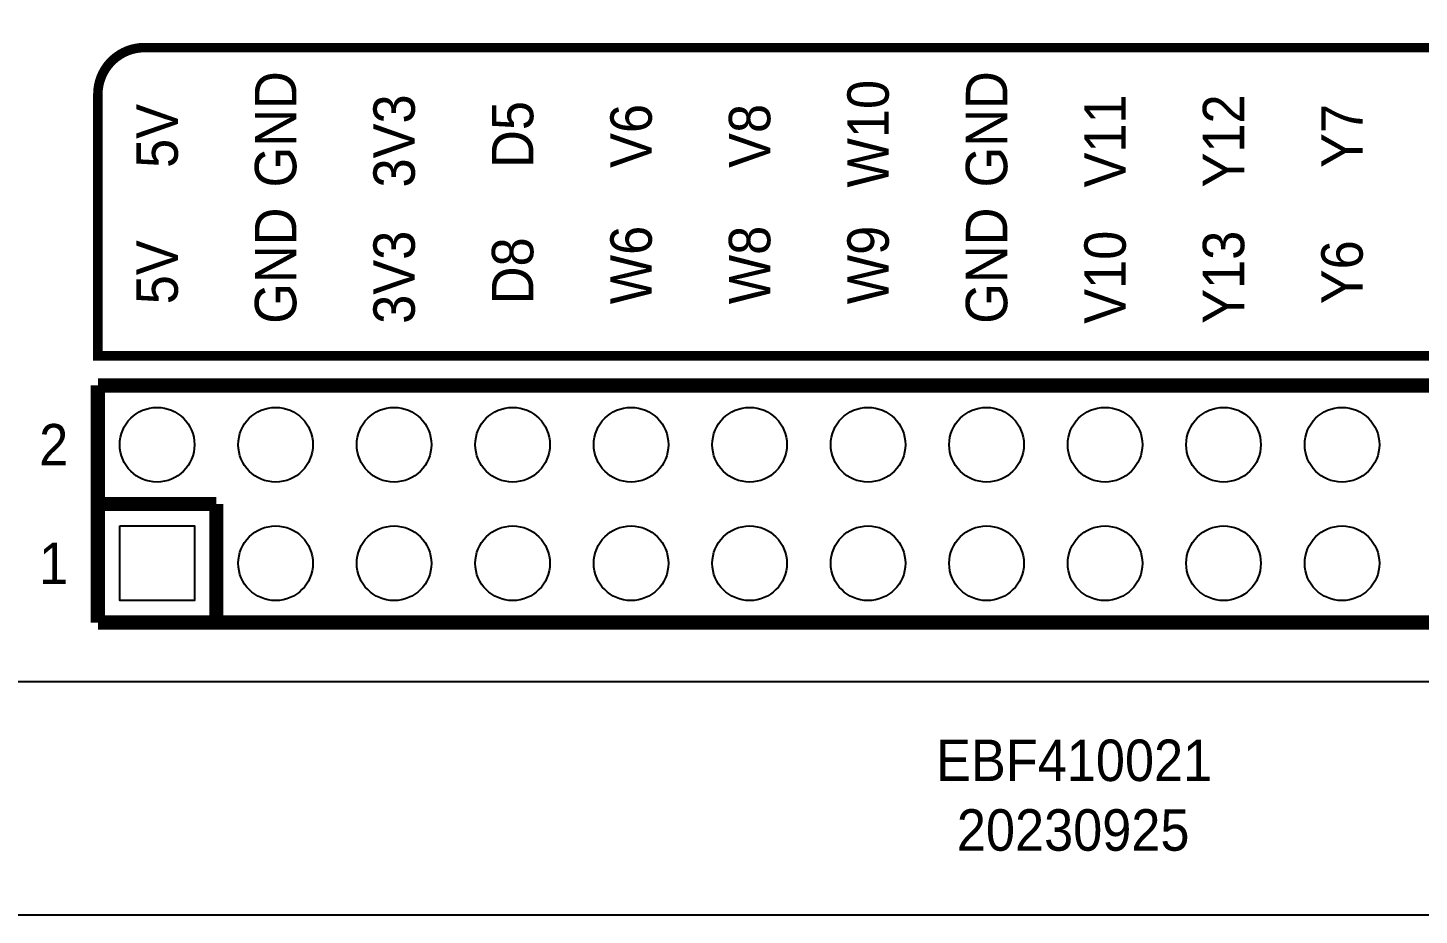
# Model space of a CAD drawing. Extents: x -6 to 181, y -5 to 126.
# Drawn here: x 61.1 to 90.92, y -5 to 14.01 of the extents above; entities that cross this region are included whole.
import ezdxf

# ---------------------------------------------------------------- set-up
doc = ezdxf.new("R2010")
doc.units = 0
for name, color, linetype in [('BG_OUTLINE', 140, 'CONTINUOUS'), ('BG_SILKSCREEN_TOP', 30, 'CONTINUOUS'), ('PG_SILKSCREEN_TOP', 254, 'CONTINUOUS'), ('PIN_TOP', 92, 'CONTINUOUS')]:
    doc.layers.add(name, color=color, linetype=linetype)

msp = doc.modelspace()

# ---------------------------------------------------------------- linework, layer by layer
at = {"layer": 'BG_OUTLINE'}
msp.add_lwpolyline([(0, 2.999994), (0, 116.999995, -0.414214), (2.999994, 119.999989), (173.00001, 119.999989, -0.414214), (176.000004, 116.999995), (176.000004, 2.999994, -0.414214), (173.00001, 0), (2.999994, 0, -0.414214)], format="xyb", close=True, dxfattribs=at)
msp.add_lwpolyline([(175.999648, -1.999996), (175.999648, -2.999994, -0.414214), (173.999652, -4.99999), (1.999996, -4.99999, -0.414214), (0, -2.999994), (0, -1.999996), (2.999994, -1.999996), (2.999994, 0)], format="xyb", dxfattribs=at)
at = {"layer": 'BG_SILKSCREEN_TOP', "const_width": 0.2032}
msp.add_lwpolyline([(112.400004, 13.589), (63.6, 13.589, 0.414214), (62.600002, 12.589002), (62.600002, 6.985), (113.400002, 6.985), (113.400002, 12.589002, 0.414214), (112.400004, 13.589)], format="xyb", dxfattribs=at)
at = {"layer": 'PG_SILKSCREEN_TOP', "const_width": 0.3048}
for points in [[(62.600002, 6.35), (113.400002, 6.35)], [(62.600002, 1.27), (62.600002, 6.35)], [(65.140002, 3.81), (62.600002, 3.81)], [(65.140002, 1.27), (65.140002, 3.81)], [(113.400002, 1.27), (62.600002, 1.27)]]:
    msp.add_lwpolyline(points, dxfattribs=at)
at = {"layer": 'PIN_TOP'}
msp.add_lwpolyline([(63.070054, 3.339948), (64.669949, 3.339948), (64.669949, 1.740052), (63.070054, 1.740052)], close=True, dxfattribs=at)
for centre in [(63.870002, 5.08), (66.410002, 5.08), (68.950002, 5.08), (71.490002, 5.08), (74.030002, 5.08), (76.570002, 5.08), (79.110002, 5.08), (81.650002, 5.08), (84.190002, 5.08), (86.730002, 5.08), (89.270002, 5.08), (66.410002, 2.54), (68.950002, 2.54), (71.490002, 2.54), (74.030002, 2.54), (76.570002, 2.54), (79.110002, 2.54), (81.650002, 2.54), (84.190002, 2.54), (86.730002, 2.54), (89.270002, 2.54)]:
    msp.add_circle(centre, 0.799998, dxfattribs=at)

# ---------------------------------------------------------------- texts
at = {"layer": 'BG_SILKSCREEN_TOP', "width": 0.942857}
for s, p in [('GND', (66.854502, 10.5918)), ('W10', (79.554502, 10.5918)), ('GND', (82.094502, 10.5918)), ('3V3', (69.394502, 10.5918)), ('V11', (84.634502, 10.5918)), ('Y12', (87.174502, 10.5918)), ('5V', (64.314502, 11.0109)), ('D5', (71.934502, 11.0109)), ('V6', (74.474502, 11.0109)), ('V8', (77.014502, 11.0109)), ('Y7', (89.714502, 11.0109)), ('GND', (66.854502, 7.6708)), ('GND', (82.094502, 7.6708)), ('3V3', (69.394502, 7.6708)), ('W6', (74.474502, 8.0899)), ('W8', (77.014502, 8.0899)), ('W9', (79.554502, 8.0899)), ('V10', (84.634502, 7.6708)), ('Y13', (87.174502, 7.6708)), ('5V', (64.314502, 8.0899)), ('D8', (71.934502, 8.0899)), ('Y6', (89.714502, 8.0899))]:
    msp.add_text(s, height=0.889, rotation=90, dxfattribs=at).set_placement(p)
for s, p in [('EBF410021', (80.566793, -2.126488)), ('20230925', (81.0133, -3.6195))]:
    msp.add_text(s, height=0.889, dxfattribs=at).set_placement(p)
at = {"layer": 'PG_SILKSCREEN_TOP', "width": 0.942857}
for s, p in [('2', (61.341, 4.6355)), ('1', (61.341, 2.0955))]:
    msp.add_text(s, height=0.889, dxfattribs=at).set_placement(p)

doc.saveas('drawing.dxf')
